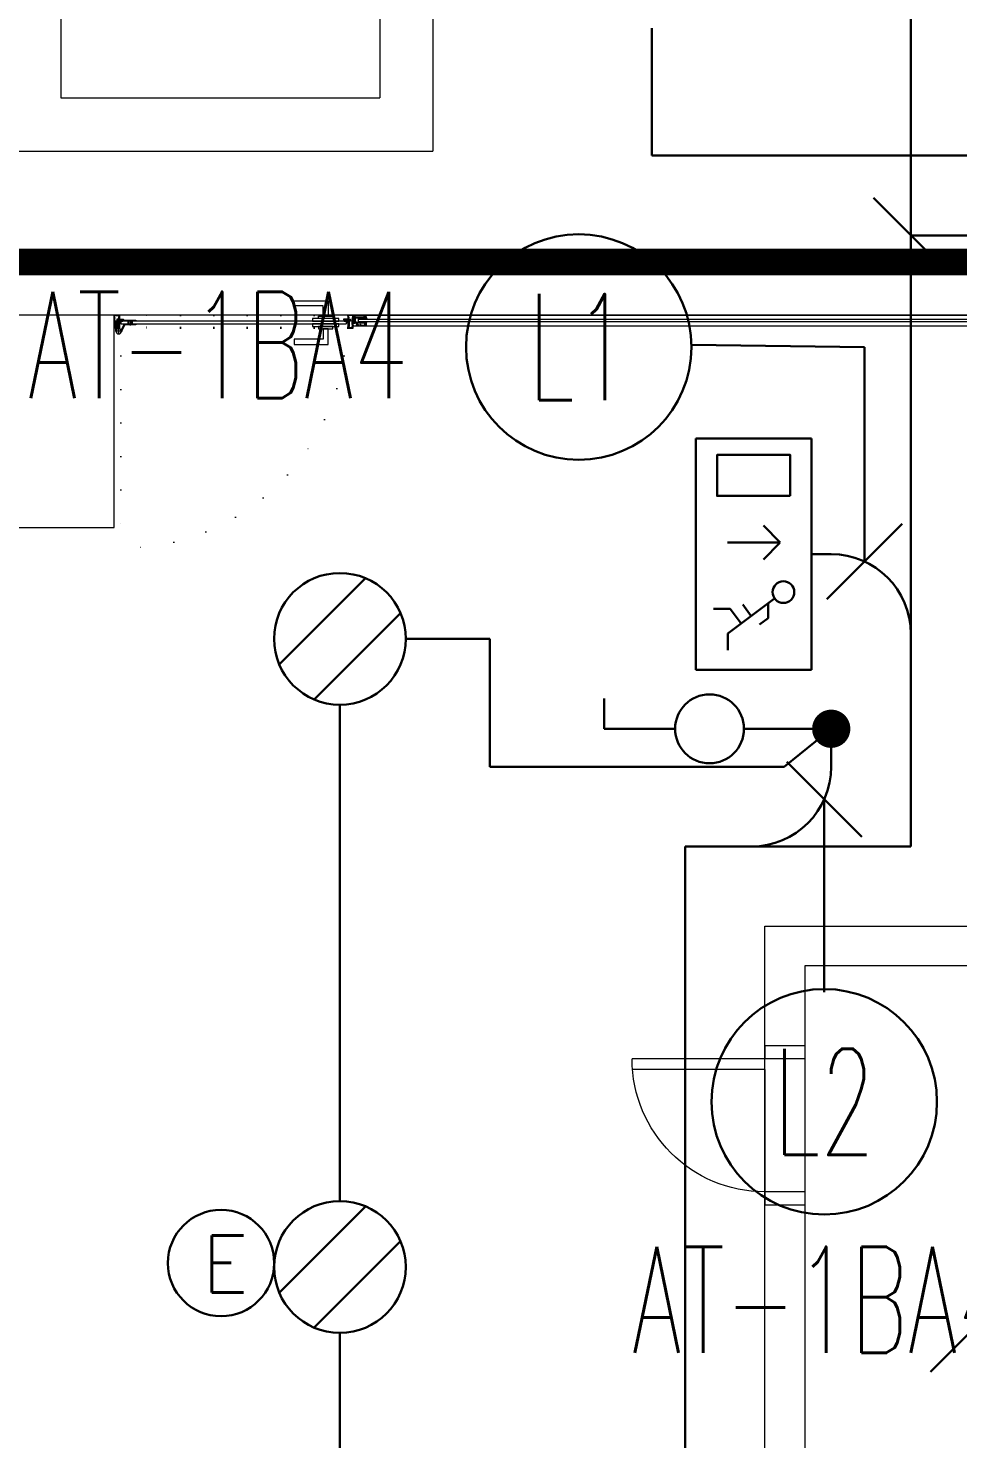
# Model space of a CAD drawing. Header units: metres. Extents: x -13316 to 152404, y -3899 to 30226.
# Drawn here: x 90428 to 90778, y 3177 to 3708 of the extents above; entities that cross this region are included whole.
import ezdxf
from ezdxf.enums import TextEntityAlignment as Align

# ---------------------------------------------------------------- set-up
doc = ezdxf.new("R2010")
doc.units = ezdxf.units.M
doc.header["$LTSCALE"] = 100
doc.header["$MEASUREMENT"] = 0
doc.linetypes.add('DASHDOT', pattern=[1, 0.5, -0.25, 0, -0.25])
doc.linetypes.add('DOT2', pattern=[0.125, 0, -0.125])
doc.layers.get('0').update_dxf_attribs({"color": 9, "lineweight": 9})
for name, color, linetype, lineweight in [('0 @ 1', 9, 'Continuous', 9), ('00', 9, 'Continuous', 9), ('01', 9, 'Continuous', 9), ('05', 9, 'Continuous', 9), ('06C', 9, 'Continuous', 9), ('06D', 9, 'Continuous', 9), ('07K', 9, 'Continuous', 9), ('10', 9, 'Continuous', 9), ('15', 9, 'Continuous', 9), ('20', 9, 'DOT2', 9), ('E-1x8 W ACİL ÇIKIŞ ARMATÜRÜ (TİP2)', 7, 'Continuous', 30), ('E-2x18W GÖMME PL COMPACT FLUORESAN ARMATÜR', 7, 'Continuous', 30), ('E-ACİL AYDINLATMA KİTİ', 7, 'Continuous', 30), ('E-ANAHTAR', 7, 'Continuous', 30), ('E-AŞAĞIDAN GELİP YUKARIYA GİDEN HAT', 7, 'Continuous', 30), ('E-KABLO', 7, 'Continuous', 30), ('E-LINYE', 7, 'Continuous', 30)]:
    doc.layers.add(name, color=color, linetype=linetype, lineweight=lineweight)
doc.styles.add('E-YAZI', font='txttw.shx')
pattern_1 = [(225, (-604.72494, -2171.82614), (-0.0883883476, 0.0883883476), []), (135, (-604.72494, -2171.82614), (0.0883883476, 0.0883883476), [])]

# ---------------------------------------------------------------- blocks, each defined once
blk = doc.blocks.new('100_2x18W GÖMME PL COMPACT FLUORESAN ARMATÜR')
at = {"layer": 'E-2x18W GÖMME PL COMPACT FLUORESAN ARMATÜR', "color": 7}
for p, q in [((-1.426, -0.605), (0.605, 1.426)), ((-0.605, -1.426), (1.426, 0.605))]:
    blk.add_line(p, q, dxfattribs=at)
at = {"layer": 'E-2x18W GÖMME PL COMPACT FLUORESAN ARMATÜR', "color": 4}
blk.add_circle((0, 0), 1.549, dxfattribs=at)
blk = doc.blocks.new('100_ANAHTAR')
at = {"layer": 'E-ANAHTAR', "color": 4}
for p, q in [((0, 5.345), (-0.714, 5.345)), ((0, 3.673), (0, 5.345)), ((0, 2.053), (0, 0))]:
    blk.add_line(p, q, dxfattribs=at)
blk.add_circle((0, 2.863), 0.81, dxfattribs=at)
blk = doc.blocks.new('100_ACİL AYDINLATMA KİTİ')
at = {"layer": 'E-ACİL AYDINLATMA KİTİ', "color": 3}
blk.add_circle((0, 0), 1.251, dxfattribs=at)
at = {"layer": 'E-ACİL AYDINLATMA KİTİ', "color": 3, "style": 'E-YAZI'}
blk.add_text('E', height=1.34, dxfattribs=at).set_placement((-0.448, -0.694))
blk = doc.blocks.new('100_1x8 W ACİL ÇIKIŞ ARMATÜRÜ (TİP2)')
at = {"layer": 'E-1x8 W ACİL ÇIKIŞ ARMATÜRÜ (TİP2)', "color": 4}
for p, q in [((-3.4, 0), (-3.4, 3.4)), ((-3.4, 3.4), (3.4, 3.4)), ((3.4, 3.4), (3.4, 0)), ((3.4, 0), (-3.4, 0))]:
    blk.add_line(p, q, dxfattribs=at)
at = {"layer": 'E-1x8 W ACİL ÇIKIŞ ARMATÜRÜ (TİP2)', "color": 1}
for p, q in [((-1.305, 2.317), (-2.331, 0.937)), ((-1.882, 2.125), (-2.072, 1.87)), ((-1.448, 2.125), (-1.882, 2.125)), ((-0.16, 1.989), (0.335, 2.471)), ((0.34, 2.476), (0.34, 0.934)), ((0.34, 2.476), (0.84, 1.989)), ((-1.608, 1.01), (-2.039, 1.33)), ((-1.484, 1.378), (-1.818, 1.627)), ((-2.821, 0.937), (-2.331, 0.937)), ((-1.608, 1.01), (-1.608, 0.516))]:
    blk.add_line(p, q, dxfattribs=at)
blk.add_lwpolyline([(1.715, 2.777), (2.92, 2.777), (2.92, 0.623), (1.715, 0.623)], close=True, dxfattribs=at)
blk.add_circle((-1.115, 2.574), 0.32, dxfattribs=at)
blk = doc.blocks.new('100_AŞAĞIDAN GELİP YUKARIYA GİDEN HAT')
at = {"layer": 'E-AŞAĞIDAN GELİP YUKARIYA GİDEN HAT', "color": 3, "linetype": 'Continuous'}
for p, q in [((2.472, 2.471), (0, 0)), ((-2.389, -2.382), (-4.861, -4.853))]:
    blk.add_line(p, q, dxfattribs=at)
at = {"layer": 'E-AŞAĞIDAN GELİP YUKARIYA GİDEN HAT', "color": 4, "linetype": 'Continuous', "const_width": 0.675}
blk.add_lwpolyline([(0.338, 0, 1), (-0.338, 0, 1)], format="xyb", close=True, dxfattribs=at)
at = {"layer": 'E-AŞAĞIDAN GELİP YUKARIYA GİDEN HAT', "color": 3, "linetype": 'Continuous'}
for points in [[(2.154, 2.789), (2.79, 2.152), (4.382, 4.379)], [(-2.707, -2.064), (-2.071, -2.7), (-0.479, -0.474)]]:
    blk.add_solid(points, dxfattribs=at)
blk = doc.blocks.new('p-kolon_80x80')
blk.add_lwpolyline([(-40, -40), (40, -40), (40, 40), (-40, 40)], close=True)
blk = doc.blocks.new('1.Bod.Ara.Sitatik Elk')
at = {"layer": '01'}
blk.add_blockref('p-kolon_80x80', (6100, -5390), dxfattribs=at)
blk = doc.blocks.new('p-tef_porsche')
at = {"linetype": 'Continuous', "lineweight": 13}
for p, q in [((-160, -80), (-160, 80)), ((-90, 80), (-160, 80)), ((-90, 80), (-90, -80)), ((40, 80), (40, -80)), ((40, 80), (110, 80)), ((110, -80), (110, 80)), ((-140, -60), (-140, 60)), ((-90, 60), (-140, 60)), ((-50, -60), (-50, 60)), ((0, 60), (-50, 60)), ((0, 60), (0, -60)), ((40, 60), (90, 60)), ((90, -60), (90, 60)), ((-90, -60), (-140, -60)), ((0, -60), (-50, -60)), ((40, -60), (90, -60)), ((-90, -80), (-160, -80)), ((40, -80), (110, -80))]:
    blk.add_line(p, q, dxfattribs=at)
blk = doc.blocks.new('g-kapı kolu-p')
for points in [[(11.85, 8.21), (-0.95, 8.21), (-0.95, 2.41), (0.95, 2.41), (0.95, 6.31), (11.85, 6.31), (11.85, 8.21)], [(11.85, -8.21), (-0.95, -8.21), (-0.95, -2.41), (0.95, -2.41), (0.95, -6.31), (11.85, -6.31), (11.85, -8.21)]]:
    blk.add_lwpolyline(points)
for points in [[(-5, 0.5), (5, 0.5), (5, 1.5), (-5, 1.5)], [(-2.65, 1.5), (2.65, 1.5), (2.65, 2.41), (-2.65, 2.41)], [(-5, -1.5), (5, -1.5), (5, -0.5), (-5, -0.5)], [(-2.65, -1.5), (2.65, -1.5), (2.65, -2.41), (-2.65, -2.41)]]:
    blk.add_lwpolyline(points, close=True)
blk = doc.blocks.new('k-cambölme-kapı-p')
at = {"layer": '10'}
h = blk.add_hatch(dxfattribs=at)
h.set_pattern_fill('NET', color=256, angle=135, style=0)
h.set_pattern_definition([(135, (3753.7029, 560.85184), (-0.0883883476, -0.0883883476), []), (225, (3753.7029, 560.85184), (0.0883883476, -0.0883883476), [])])
h.paths.add_polyline_path([(2.08, -0.06), (2.08, 0.02), (2.07, 0.04), (2.05, 0.07), (2.01, 0.09), (1.98, 0.1), (1.97, 0.1), (1.97, -0.29), (1.94, -0.29), (1.94, -0.43), (1.88, -0.49), (1.67, -0.49), (1.82, -0.29), (1.73, -0.29), (1.53, -0.5), (1.44, -0.5), (1.62, -0.32), (1.62, -0.29), (1.51, -0.29), (1.34, -0.42), (1.32, -0.44), (1.3, -0.48), (1.29, -0.51), (1.26, -0.57), (1.26, -0.31), (1.32, -0.29), (1.23, -0.29), (1.23, -0.53), (1.23, -0.59), (1.24, -0.62), (1.26, -0.64), (3.47, -0.64), (3.47, -0.58), (3.38, -0.35), (3.38, -0.3), (3.42, -0.25), (3.42, -0.2), (3.38, -0.16), (2.73, -0.16), (2.74, -0.2), (2.91, -0.2, -1), (2.91, -0.25)])
h.paths.add_polyline_path([(2.05, -0.18), (2.05, -0.21), (2.08, -0.23), (2.11, -0.24), (2.15, -0.25), (2.95, -0.27), (2.92, -0.29), (2.55, -0.29), (2.54, -0.31), (2.52, -0.33), (2.5, -0.34), (2.48, -0.34), (2.46, -0.34), (2.44, -0.32), (2.42, -0.3), (2.08, -0.3), (1.99, -0.11), (1.99, -0.07), (2.05, -0.07)], flags=16)
h.paths.add_polyline_path([(2.41, -0.34), (2.51, -0.5), (2.08, -0.5), (2.08, -0.34)], flags=16)
h.paths.add_polyline_path([(2.55, -0.33), (2.89, -0.33), (2.94, -0.33), (3.28, -0.34, 0.166992), (3.34, -0.55), (2.72, -0.55), (2.55, -0.36)], flags=16)
h.paths.add_polyline_path([(3.02, -0.22), (3.02, -0.2), (3.33, -0.2, 0.10606), (3.29, -0.33), (3.01, -0.27)], flags=16)
h = blk.add_hatch(dxfattribs=at)
h.set_pattern_fill('NET', color=256, angle=135, style=0)
h.set_pattern_definition([(45, (474.94443, 2280.71206), (0.0883883476, -0.0883883476), []), (315, (474.94443, 2280.71206), (-0.0883883476, -0.0883883476), [])])
h.paths.add_polyline_path([(87.27, -0.16), (87.26, -0.2), (87.09, -0.2, 1), (87.09, -0.25), (87.92, -0.25), (87.92, -0.01), (87.93, 0.03), (87.96, 0.05), (88, 0.07), (88.03, 0.07), (88.03, -0.29), (88.06, -0.29), (88.06, -0.43), (88.12, -0.49), (88.33, -0.49), (88.18, -0.29), (88.27, -0.29), (88.47, -0.5), (88.56, -0.5), (88.38, -0.32), (88.38, -0.29), (88.49, -0.29), (88.66, -0.42), (88.68, -0.44), (88.7, -0.48), (88.71, -0.51), (88.74, -0.57), (88.74, -0.31), (88.68, -0.29), (88.77, -0.29), (88.77, -0.53), (88.77, -0.59), (88.76, -0.62), (88.74, -0.64), (86.53, -0.64), (86.53, -0.58), (86.62, -0.35), (86.62, -0.3), (86.58, -0.25), (86.58, -0.2), (86.62, -0.16)])
h.paths.add_polyline_path([(87.28, -0.55), (87.45, -0.36), (87.45, -0.33), (87.11, -0.33), (87.06, -0.33), (87.03, -0.31), (86.99, -0.27), (86.98, -0.22), (86.98, -0.2), (86.67, -0.2, -0.292264), (86.66, -0.55)], flags=16)
h.paths.add_polyline_path([(87.48, -0.51), (87.59, -0.51), (87.53, -0.43)], flags=16)
h.paths.add_polyline_path([(87.56, -0.4), (87.69, -0.5), (87.92, -0.5), (87.92, -0.34), (87.59, -0.34)], flags=16)
h.paths.add_polyline_path([(87.62, -0.53), (87.71, -0.62), (87.71, -0.53)], flags=16)
for points in [[(1.97, -0.29), (1.97, 2.13), (2.05, 2.13), (2.05, 2.28, 0.414214), (1.89, 2.44), (0.08, 2.44, 0.414214), (0, 2.36), (0, -2.36, 0.414214), (0.08, -2.44), (2.05, -2.44), (2.05, -2.25), (2.05, -2.23), (2.05, -2.23), (2.05, -2.23), (2.05, -2.23), (2.05, -2.23), (2.05, -0.89)], [(88.03, -0.29), (88.03, 2.13), (87.95, 2.13), (87.95, 2.28, -0.414214), (88.11, 2.44), (89.92, 2.44, -0.414214), (90, 2.36), (90, -2.36, -0.414214), (89.92, -2.44), (87.95, -2.44), (87.95, -2.25), (87.95, -2.23), (87.95, -2.23), (87.95, -2.23), (87.95, -2.23), (87.95, -2.23), (87.95, -0.89)], [(1.51, -0.29), (1.34, -0.42), (1.32, -0.44), (1.3, -0.48), (1.29, -0.51), (1.26, -0.57), (1.26, -0.31), (1.32, -0.29), (1.23, -0.29), (1.23, -0.53), (1.23, -0.59), (1.24, -0.62), (1.26, -0.64), (3.47, -0.64), (3.47, -0.58), (3.38, -0.35), (3.38, -0.3), (3.42, -0.25), (3.42, -0.2), (3.38, -0.16), (2.73, -0.16), (2.74, -0.2), (2.91, -0.2, -1), (2.91, -0.25, -1)], [(88.49, -0.29), (88.66, -0.42), (88.68, -0.44), (88.7, -0.48), (88.71, -0.51), (88.74, -0.57), (88.74, -0.31), (88.68, -0.29), (88.77, -0.29), (88.77, -0.53), (88.77, -0.59), (88.76, -0.62), (88.74, -0.64), (86.53, -0.64), (86.53, -0.58), (86.62, -0.35), (86.62, -0.3), (86.58, -0.25), (86.58, -0.2), (86.62, -0.16), (87.27, -0.16), (87.26, -0.2), (87.09, -0.2, 1), (87.09, -0.25, 1)], [(86.66, -0.55), (87.28, -0.55), (87.45, -0.36), (87.45, -0.33), (87.11, -0.33), (87.06, -0.33), (87.03, -0.31), (86.99, -0.27), (86.98, -0.22), (86.98, -0.2), (86.67, -0.2, 1)]]:
    blk.add_lwpolyline(points, format="xyb", dxfattribs=at)
for points in [[(1.82, 2.27), (0.16, 2.27), (0.16, 2.03), (0.38, 2.03), (0.38, 1.92), (0.22, 1.92), (0.22, 1.16), (0.35, 1.16), (0.35, -0.41), (0.22, -0.41), (0.22, -1.23), (0.36, -1.23), (0.36, -1.38), (0.16, -1.38), (0.16, -2.24), (1.82, -2.24), (1.82, -1.72), (1.62, -1.72), (1.62, -1.58), (1.82, -1.58), (1.82, -1.37), (1.61, -1.37), (1.61, -1.24), (1.74, -1.24), (1.74, -0.85), (1.06, -0.85), (1.06, -0.13), (1.5, -0.13), (1.5, 1.92), (1.57, 2.03), (1.82, 2.03), (1.82, 2.27)], [(0.69, 3.63), (0.69, 2.44)], [(0.69, 2.27), (0.69, -0.24), (1.06, -0.24)], [(1.06, 2.44), (1.06, 2.86)], [(1.06, -0.13), (1.06, 2.27)], [(1.5, 1.92), (1.06, 1.92)], [(1.17, 1.92), (1.17, -0.13)], [(2.91, -0.25), (2.08, -0.06), (2.08, 0.02), (2.07, 0.04), (2.05, 0.07), (2.01, 0.09), (1.98, 0.1), (1.97, 0.1)], [(3.84, 0.88), (2.63, 3.22)], [(4.07, 1.27), (2.67, 3.99)], [(8.14, 0.88), (8.14, 1.27), (4.07, 1.27)], [(5.3, 0.88), (5.3, -0.16)], [(5.5, 1.27), (5.77, 0.97), (5.77, 0.88)], [(5.59, 0.88), (5.59, -0.16)], [(6.76, 1.27), (6.49, 0.97), (6.49, 0.88)], [(6.67, 0.88), (6.67, -0.16)], [(6.96, 0.88), (6.96, -0.16)], [(87.09, -0.25), (87.92, -0.25), (87.92, -0.01), (87.93, 0.03), (87.96, 0.05), (88, 0.07), (88.03, 0.07)], [(88.18, 2.27), (89.84, 2.27), (89.84, 2.03), (89.62, 2.03), (89.62, 1.92), (89.78, 1.92), (89.78, 1.16), (89.65, 1.16), (89.65, -0.41), (89.78, -0.41), (89.78, -1.23), (89.64, -1.23), (89.64, -1.38), (89.84, -1.38), (89.84, -2.24), (88.18, -2.24), (88.18, -1.72), (88.38, -1.72), (88.38, -1.58), (88.18, -1.58), (88.18, -1.37), (88.39, -1.37), (88.39, -1.24), (88.26, -1.24), (88.26, -0.85), (88.94, -0.85), (88.94, -0.13), (88.5, -0.13), (88.5, 1.92), (88.43, 2.03), (88.18, 2.03), (88.18, 2.27)], [(2.05, -0.89), (3.59, -0.89), (3.59, -0.64), (1.23, -0.64), (1.23, -0.29), (1.97, -0.29)], [(1.62, -0.29), (1.62, -0.32), (1.44, -0.5), (1.53, -0.5), (1.73, -0.29)], [(1.82, -0.29), (1.67, -0.49), (1.88, -0.49), (1.94, -0.43), (1.94, -0.29)], [(3.34, -0.55), (2.72, -0.55), (2.55, -0.36), (2.55, -0.33), (2.89, -0.33), (2.94, -0.33)], [(3.28, -0.34), (3.28, -0.34), (2.94, -0.33)], [(3.01, -0.27), (3.02, -0.22), (3.02, -0.2), (3.33, -0.2)], [(3.01, -0.27), (3.29, -0.33), (3.29, -0.33)], [(4.06, -0.16), (4.06, -0.55), (8.14, -0.55)], [(8.14, -0.55), (8.14, -0.16)], [(87.95, -0.89), (86.41, -0.89), (86.41, -0.64), (88.77, -0.64), (88.77, -0.29), (88.03, -0.29)], [(87.59, -0.51), (87.53, -0.43), (87.48, -0.51), (87.59, -0.51)], [(88.18, -0.29), (88.33, -0.49), (88.12, -0.49), (88.06, -0.43), (88.06, -0.29)], [(88.38, -0.29), (88.38, -0.32), (88.56, -0.5), (88.47, -0.5), (88.27, -0.29)]]:
    blk.add_lwpolyline(points, dxfattribs=at)
at = {"layer": '10', "linetype": 'DASHDOT', "ltscale": 0.05}
for points in [[(3.22, 3.63), (0.2, 3.63)], [(1.71, 2.14), (1.71, 4.9)], [(6.13, 1.44), (6.13, -0.55)]]:
    blk.add_lwpolyline(points, dxfattribs=at)
at = {"layer": '10'}
for points in [[(1.99, -0.07), (2.05, -0.07), (2.05, -0.18), (2.05, -0.21), (2.08, -0.23), (2.11, -0.24), (2.15, -0.25), (2.95, -0.27), (2.92, -0.29), (2.55, -0.29), (2.54, -0.31), (2.52, -0.33), (2.5, -0.34), (2.48, -0.34), (2.46, -0.34), (2.44, -0.32), (2.42, -0.3), (2.08, -0.3), (1.99, -0.11)], [(2.08, -0.5), (2.08, -0.34), (2.41, -0.34), (2.51, -0.5), (2.51, -0.5)], [(87.92, -0.5), (87.92, -0.34), (87.59, -0.34), (87.56, -0.4), (87.69, -0.5)], [(87.62, -0.53), (87.71, -0.53), (87.71, -0.62)]]:
    blk.add_lwpolyline(points, close=True, dxfattribs=at)
blk.add_circle((1.71, 3.65), 1.02, dxfattribs=at)
for centre, start, end in [((3.6, -0.37), 176.143, 214.0649), ((3.6, -0.37), 148.8979, 173.1144), ((86.4, -0.37), 325.9351, 31.1021)]:
    blk.add_arc(centre, 0.322, start, end, dxfattribs=at)
at = {"layer": '15', "linetype": 'DOT2'}
blk.add_lwpolyline([(2.48, 0.36), (2.48, 85.36)], dxfattribs=at)
at = {"layer": '15'}
blk.add_lwpolyline([(2.58, 0.88), (87.42, 0.88), (87.52, 0.78), (87.52, -0.05), (87.42, -0.16), (2.58, -0.16), (2.58, -0.16), (2.48, -0.05), (2.48, 0.78), (2.58, 0.88)], dxfattribs=at)
at = {"layer": '15', "linetype": 'DOT2'}
blk.add_arc((2.48, 0.36), 85.04, 0, 90, dxfattribs=at)
at = {"layer": '20'}
for p, q in [((87.95, 2.43), (2.05, 2.43)), ((87.95, 2.13), (2.05, 2.13)), ((87.95, -2.23), (2.05, -2.23)), ((87.95, -2.44), (2.05, -2.44))]:
    blk.add_line(p, q, dxfattribs=at)
at = {"layer": '06C', "xscale": -1}
blk.add_blockref('g-kapı kolu-p', (79.64, 0.38), dxfattribs=at)
blk = doc.blocks.new('p-strahle-alüminyumdoğramaprofili')
at = {"layer": '10'}
h = blk.add_hatch(dxfattribs=at)
h.set_pattern_fill('NET', color=256, angle=315, style=0)
h.set_pattern_definition(pattern_1)
h.paths.add_polyline_path([(-4.62, 2.65), (-4.68, 2.65), (-4.72, 2.75), (-4.72, 2.8), (-4.69, 2.8), (-4.69, 2.92), (-4.98, 2.92), (-4.98, 2.8), (-4.95, 2.8), (-4.99, 2.65), (-5.08, 2.66), (-5.25, 2.28), (-5.14, 2.28), (-5.14, 2.33), (-4.98, 2.52, 0.2599), (-4.9, 2.28), (-4.66, 2.28, 0.382682)])
h.paths.add_polyline_path([(-4.86, 2.52), (-4.67, 2.52, -2.16717)], flags=16)
h = blk.add_hatch(dxfattribs=at)
h.set_pattern_fill('NET', color=256, angle=315, style=0)
h.set_pattern_definition(pattern_1)
h.paths.add_polyline_path([(-4.62, 0.88), (-4.68, 0.88), (-4.72, 0.77), (-4.72, 0.73), (-4.69, 0.73), (-4.69, 0.6), (-4.98, 0.6), (-4.98, 0.73), (-4.95, 0.73), (-4.99, 0.88), (-5.08, 0.87), (-5.25, 1.24), (-5.14, 1.24), (-5.14, 1.2), (-4.98, 1.01, -0.2599), (-4.9, 1.24), (-4.66, 1.24, -0.382682)])
h.paths.add_polyline_path([(-4.86, 1), (-4.67, 1, 2.16717)], flags=16)
h = blk.add_hatch(dxfattribs=at)
h.set_pattern_fill('NET', color=256, angle=315, style=0)
h.set_pattern_definition([(225, (-608.45214, -2173.53612), (-0.0883883476, 0.0883883476), []), (135, (-608.45214, -2173.53612), (0.0883883476, 0.0883883476), [])])
h.paths.add_polyline_path([(-3.45, 2.28), (-3.45, 2.57), (-4.49, 2.57), (-4.49, 2.28)])
h = blk.add_hatch(dxfattribs=at)
h.set_pattern_fill('NET', color=256, angle=315, style=0)
h.set_pattern_definition([(225, (-608.45214, -2180.04526), (-0.0883883476, 0.0883883476), []), (135, (-608.45214, -2180.04526), (0.0883883476, 0.0883883476), [])])
h.paths.add_polyline_path([(-3.45, 0.93), (-3.45, 1.24), (-4.49, 1.24), (-4.49, 0.93)])
h = blk.add_hatch(dxfattribs=at)
h.set_pattern_fill('NET', color=256, angle=315, style=0)
h.set_pattern_definition([(225, (-629.50454, -2177.58922), (-0.0883883476, 0.0883883476), []), (135, (-629.50454, -2177.58922), (0.0883883476, 0.0883883476), [])])
h.paths.add_polyline_path([(0, 0.68), (0, 1.75), (-0.18, 1.75), (-0.18, 0.68)])
for points in [[(-5.08, 2.66), (-5.25, 2.28)], [(-5.09, 0.88), (-5.25, 1.24)], [(-4.98, 2.52), (-5.14, 2.33), (-5.14, 2.28)], [(-4.98, 1.01), (-5.14, 1.2), (-5.14, 1.24)], [(-4.92, 3.6), (-4.92, 3.16), (-4.61, 3.16), (-4.61, 2.87), (-4.52, 2.87), (-4.62, 2.65), (-4.68, 2.65), (-4.72, 2.75), (-4.72, 2.8), (-4.69, 2.8), (-4.69, 3.05), (-4.98, 3.05), (-4.98, 2.8), (-4.95, 2.8), (-4.99, 2.65), (-5.08, 2.66), (-5.07, 3.76), (-0.11, 3.76)], [(-4.69, 2.92), (-4.98, 2.92)], [(-4.71, 0.6), (-4.98, 0.6)], [(-2.83, 0.2), (-2.67, 0.2), (-2.67, -0.04), (-4.87, -0.04), (-4.87, 0.19), (-4.57, 0.19), (-4.57, 0.73), (-2.67, 0.73)], [(-4.52, 2.87), (-4.49, 2.87), (-4.49, 2.26)], [(-4.49, 0.93), (-4.49, 0.93), (-4.49, 1.26)], [(-3.45, 2.26), (-3.45, 2.57)], [(-3.45, 1.26), (-3.45, 0.93)], [(-2.08, 0.93), (-2.08, 2.57)], [(-0.18, 0.68), (0, 0.68), (0, 1.75)], [(-0.18, 1.75), (0, 1.75)]]:
    blk.add_lwpolyline(points, dxfattribs=at)
for points in [[(-0.18, 2.74), (-0.18, 2.21), (0, 2.21), (0, 2.08), (-0.18, 2.08), (-0.18, 0.43), (0, 0.43), (0, 0), (-0.12, 0), (-0.12, -0.24), (-5.09, -0.24), (-5.09, 0.88), (-4.98, 0.88), (-4.94, 0.7), (-4.99, 0.7), (-4.99, 0.33), (-4.71, 0.33), (-4.71, 0.88), (-4.56, 0.88), (-4.52, 0.93), (-1.28, 0.93), (-1.2, 1.22), (-0.9, 1.22), (-0.9, 0.62), (-0.58, 0.62), (-0.58, 2.74)], [(-2.03, 0.78), (-1.35, 0.78), (-1.35, 0.08), (-1.28, 0.04), (-1.28, -0.04), (-2.09, -0.04), (-2.09, 0.1), (-2.03, 0.15)]]:
    blk.add_lwpolyline(points, close=True, dxfattribs=at)
for points in [[(-0.57, 3.26), (-0.57, 3.62), (-4.89, 3.62), (-4.89, 3.65, 0.561743), (-4.97, 3.66, 0.595966), (-4.92, 3.6, -2.204878)], [(-4.67, 2.52), (-4.86, 2.52, 1)], [(-4.67, 1), (-4.86, 1, -1)], [(-4.61, 2.87), (-4.49, 3.45, -0.833203), (-4.18, 3.44, -0.447088)], [(-4.49, 2.57), (-1.23, 2.57, -0.414214), (-0.9, 2.25), (-0.9, 1.22)], [(-4.18, 3.44), (-4.18, 2.99, 0.414214), (-4.07, 2.89), (-0.82, 2.89), (-0.82, 3.62)], [(-2.67, 0.73), (-2.67, 0.32), (-2.83, 0.32, 1), (-2.83, 0.2, -1)], [(-0.11, 3.76), (-0.11, 3.62), (-0.45, 3.62), (-0.45, 3.14, -1), (-0.66, 3.14)], [(-0.66, 3.14, -0.305404), (-0.57, 3.26, -5.773092)]]:
    blk.add_lwpolyline(points, format="xyb", dxfattribs=at)
for centre, radius, start, end in [((-4.73, 2.47), 0.253, 168.6676, 234.1258), ((-4.73, 1.06), 0.253, 125.8742, 191.3324), ((-4.77, 2.44), 0.125, 139.5402, 40.4598), ((-4.77, 1.08), 0.125, 319.5402, 220.4598), ((-4.84, 2.48), 0.273, 305.9738, 36.4289), ((-4.84, 1.04), 0.273, 323.5711, 54.0262)]:
    blk.add_arc(centre, radius, start, end, dxfattribs=at)
blk = doc.blocks.new('*U730')
at = {"layer": '06D'}
for points in [[(4.95, 4), (235.04, 4)], [(4.95, 0), (235.02, 0)]]:
    blk.add_lwpolyline(points, dxfattribs=at)
at = {"layer": '15'}
for points in [[(1.96, 2.5), (238.03, 2.5)], [(238.03, 1.5), (1.96, 1.5)]]:
    blk.add_lwpolyline(points, dxfattribs=at)
at = {"layer": '0 @ 1', "linetype": 'Continuous', "xscale": -1}
blk.add_blockref('p-strahle-alüminyumdoğramaprofili', (-0.12, 0.24), dxfattribs=at)
at = {"layer": '0 @ 1', "linetype": 'Continuous'}
blk.add_blockref('p-strahle-alüminyumdoğramaprofili', (240.11, 0.24), dxfattribs=at)
blk = doc.blocks.new('ttttttttttttt')
for points in [[(3983.49, -30733.6), (3983.49, -30748.6)], [(3988.49, -30733.6), (3983.49, -30733.6)], [(3988.49, -30733.6), (3988.49, -30748.6)], [(4043.49, -30733.6), (4038.49, -30733.6)], [(4038.49, -30733.6), (4038.49, -30748.6)], [(4043.49, -30733.6), (4043.49, -30748.6)], [(3988.49, -30748.6), (3983.49, -30748.6)], [(4034.49, -30748.6), (3988.49, -30748.6)], [(4034.49, -30748.6), (4034.49, -30798.6)], [(4034.49, -30748.6), (4038.49, -30748.6)], [(4043.49, -30748.6), (4038.49, -30748.6)], [(4038.49, -30748.6), (4038.49, -30798.6)]]:
    blk.add_lwpolyline(points)
blk.add_arc((4038.49, -30748.6), 50, 180, 270)
blk = doc.blocks.new('1.Bod.Ara.Mimari Elk')
at = {"layer": '00'}
blk.add_lwpolyline([(6385, -5580), (6470, -5580), (6470, -5484.85), (6485, -5484.85), (6485, -5580), (6680, -5580), (6680, -5595), (6485, -5595), (6485, -5630), (6470, -5630), (6470, -5595), (6400, -5595), (6400, -5980), (6400, -5980), (6470, -5980), (6470, -6000), (6400, -6000), (6400, -6215), (6470, -6215), (6470, -6230), (6385, -6230), (6385, -6215), (6385, -6215), (6385, -5580)], close=True, dxfattribs=at)
at = {"layer": '06D'}
blk.add_lwpolyline([(6820, -5350), (6060, -5350), (6060, -4550), (6820, -4550)], close=True, dxfattribs=at)
at = {"layer": '20', "ltscale": 2, "const_width": 10}
blk.add_lwpolyline([(5340, -8750), (5340, -5330), (7540, -5330), (7540, -6950), (7540, -7350.38, -0.262851), (6470, -8635), (6470, -8455), (6150, -8455), (6150, -8750)], format="xyb", close=True, dxfattribs=at)
at = {"linetype": 'Continuous'}
blk.add_blockref('*U730', (6230.01, -5354), dxfattribs=at)
at = {"xscale": -1, "rotation": 270}
blk.add_blockref('ttttttttttttt', (37133.6, -9668.49), dxfattribs=at)
at = {"layer": '05', "lineweight": 15, "xscale": -1, "rotation": 270}
blk.add_blockref('p-tef_porsche', (6180, -5128.27), dxfattribs=at)
at = {"layer": '07K', "xscale": -1, "rotation": 180}
blk.add_blockref('k-cambölme-kapı-p', (6140, -5352.44), dxfattribs=at)

msp = doc.modelspace()

# ---------------------------------------------------------------- linework, layer by layer
at = {"layer": 'E-KABLO', "color": 6}
for p, q in [((90662.5, 3707.97), (90662.5, 3660)), ((90662.5, 3660), (90788.38, 3660)), ((90760, 3480), (90760, 3630)), ((90760, 3630), (90818.38, 3630)), ((90569.78, 3478.13), (90601.52, 3478.13)), ((90601.52, 3478.13), (90601.52, 3430)), ((90760, 3400), (90760, 3480)), ((90545, 3453.34), (90545, 3266.48)), ((90730, 3444.28), (90712.27, 3430)), ((90730, 3444.28), (90730, 3430)), ((90712.27, 3430), (90601.52, 3430)), ((90675, 2690), (90675, 3400)), ((90675, 3400), (90700, 3400)), ((90700, 3400), (90760, 3400)), ((90545, 3216.92), (90545, 3030.28))]:
    msp.add_line(p, q, dxfattribs=at)
at = {"layer": 'E-KABLO', "color": 4}
msp.add_line((90722.56, 3510), (90730, 3510), dxfattribs=at)
at = {"layer": 'E-KABLO', "color": 4, "linetype": 'Continuous', "const_width": 7.2}
msp.add_lwpolyline([(90733.6, 3444.28, 1), (90726.4, 3444.28, 1)], format="xyb", close=True, dxfattribs=at)
at = {"layer": 'E-KABLO', "color": 4}
msp.add_arc((90730, 3480), 30, 0, 90, dxfattribs=at)
at = {"layer": 'E-KABLO', "color": 6}
msp.add_arc((90700, 3430), 30, 270, 0, dxfattribs=at)
at = {"layer": 'E-LINYE', "color": 7, "linetype": 'Continuous'}
for p, q in [((90760, 3630), (90760, 3727.25)), ((90774.14, 3615.86), (90745.86, 3644.14)), ((90742.53, 3587.96), (90677.38, 3588.75)), ((90742.53, 3507.26), (90742.53, 3587.96)), ((90728.39, 3493.12), (90756.67, 3521.4)), ((90713.24, 3431.88), (90741.52, 3403.6)), ((90727.38, 3417.74), (90727.38, 3345.18))]:
    msp.add_line(p, q, dxfattribs=at)
for centre in [(90634.95, 3587.96), (90727.38, 3303.87)]:
    msp.add_circle(centre, 42.44, dxfattribs=at)

# ---------------------------------------------------------------- block references
for name in ['1.Bod.Ara.Mimari Elk', '1.Bod.Ara.Sitatik Elk']:
    msp.add_blockref(name, (84320, 8950))
at = {"layer": 'E-1x8 W ACİL ÇIKIŞ ARMATÜRÜ (TİP2)', "xscale": -12.8, "yscale": 12.8, "zscale": 12.8, "rotation": 270}
msp.add_blockref('100_1x8 W ACİL ÇIKIŞ ARMATÜRÜ (TİP2)', (90679.04, 3510), dxfattribs=at)
at = {"layer": 'E-2x18W GÖMME PL COMPACT FLUORESAN ARMATÜR', "xscale": 16, "yscale": 16, "zscale": 16}
for p in [(90545, 3478.13), (90545, 3241.7)]:
    msp.add_blockref('100_2x18W GÖMME PL COMPACT FLUORESAN ARMATÜR', p, dxfattribs=at)
at = {"layer": 'E-ACİL AYDINLATMA KİTİ', "xscale": 16, "yscale": 16, "zscale": 16}
msp.add_blockref('100_ACİL AYDINLATMA KİTİ', (90500.26, 3243.19), dxfattribs=at)
at = {"layer": 'E-ANAHTAR', "xscale": -16, "yscale": 16, "zscale": 16, "rotation": 90}
msp.add_blockref('100_ANAHTAR', (90730, 3444.28), dxfattribs=at)
at = {"layer": 'E-AŞAĞIDAN GELİP YUKARIYA GİDEN HAT', "xscale": -16, "yscale": 16, "zscale": 16, "rotation": 270}
msp.add_blockref('100_AŞAĞIDAN GELİP YUKARIYA GİDEN HAT', (90845, 3280), dxfattribs=at)

# ---------------------------------------------------------------- texts
at = {"layer": 'E-LINYE', "color": 3, "linetype": 'Continuous', "style": 'E-YAZI', "width": 0.6}
for s, p in [('AT-1BA4', (90499.1, 3588.78)), ('L1', (90634.95, 3587.96)), ('L2', (90727.38, 3303.87)), ('AT-1BA4', (90726.53, 3229.35))]:
    msp.add_text(s, height=40, dxfattribs=at).set_placement(p, align=Align.MIDDLE_CENTER)

doc.saveas('drawing.dxf')
